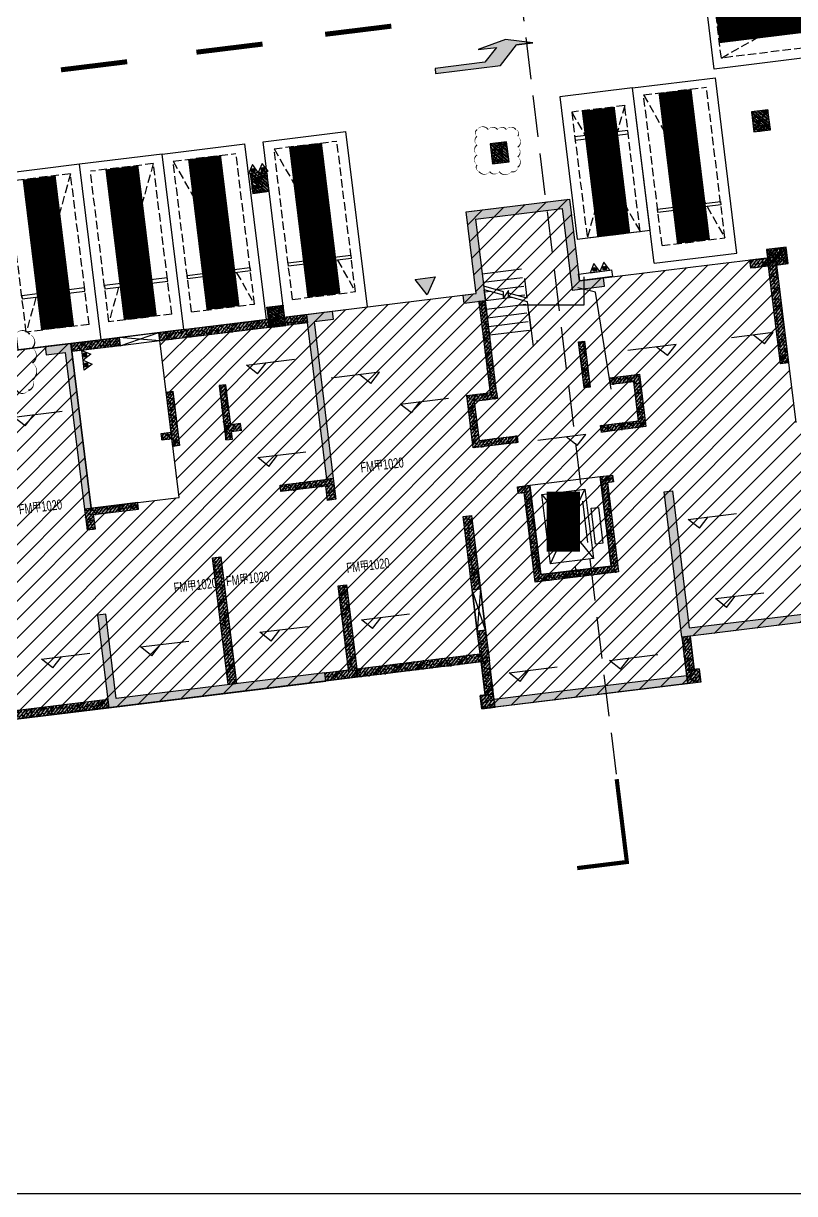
# Model space of a CAD drawing. Extents: x -1338203 to 1886333, y -783476 to 1038610.
# Drawn here: x 790824 to 813961, y -19335 to 15748 of the extents above; entities that cross this region are included whole.
import ezdxf
from ezdxf.enums import TextEntityAlignment as Align

# ---------------------------------------------------------------- set-up
doc = ezdxf.new("R2010")
doc.units = 0
doc.header["$LTSCALE"] = 1000
doc.header["$MEASUREMENT"] = 0
for name, pattern in [('$2$DASH', [0.35, 0.25, -0.1]), ('A-001-平面B2$0$__DASH', [0.35, 0.25, -0.1]), ('DASH', [0.35, 0.25, -0.1])]:
    doc.linetypes.add(name, pattern=pattern)
for name, color, linetype in [('$0$DIM_SYMB', 3, 'Continuous'), ('A-001-车位参照B1$0$A-001-车位参照B1$0$0A-P-PKNG-CAR(A)', 43, 'Continuous'), ('A-001-车位参照B1$0$A-001-车位参照B1$0$0A-P-PKNG-CAR(B)', 21, 'Continuous'), ('A-09-平面B1$0$0A-A-SYMB-DOOR', 135, 'Continuous'), ('A-09-平面B1$0$0A-A-SYMB-ELEV', 150, 'Continuous'), ('A-09-平面B1$0$0A-E-EVTR', 2, 'Continuous'), ('A-09-平面B1$0$0A-E-STRS', 2, 'Continuous'), ('A-09-平面B1$0$0A-O-HOLE', 52, 'Continuous'), ('A-09-平面B1$0$A01-125-交通核文字编号B2$0$0A-A-SYMB-ELEV', 150, 'Continuous'), ('p-a-core', 1, 'Continuous'), ('p-a-mini', 150, 'Continuous'), ('p-a-regular', 5, 'Continuous'), ('S-09-墙柱B1_1(QB)$0$0S-CC-LINE', 52, 'Continuous'), ('S-09-墙柱B1_1(QB)$0$0S-CW-HATCH', 251, 'Continuous'), ('S-09-墙柱B1_1(QB)$0$0S-CW-HATCH-UP', 251, 'Continuous'), ('S-09-墙柱B1_1(QB)$0$0S-CW-LINE', 72, 'Continuous'), ('S-09-墙柱B1_1(QB)$0$0S-S-HOLE', 55, 'Continuous'), ('S001南区墙柱$0$0S-CW-HATCH', 251, 'Continuous'), ('S001南区墙柱$0$0S-CW-HATCH-UP', 251, 'Continuous'), ('S001南区墙柱$0$S001-墙柱B1_1$0$0S-CC-LINE', 52, 'Continuous'), ('S001南区墙柱$0$S001-墙柱B1_1$0$0S-CW-HATCH-UP', 251, 'Continuous'), ('S001地下一墙柱$0$DIM', 3, 'Continuous'), ('中心线', 42, 'Continuous'), ('地面指向箭头', 7, 'Continuous'), ('负一层消火栓$0$负一层消火栓$0$0P-ACC-FH', 7, 'Continuous'), ('负一层消火栓$0$负一层消火栓$0$0P-DIM-FH', 3, 'Continuous'), ('负一层消火栓$0$负一层消火栓$0$0P-EQUIP-FH', 7, 'Continuous')]:
    doc.layers.add(name, color=color, linetype=linetype)
for name, color, linetype, plot in [('0A-X-AREA', 6, 'Continuous', False), ('A-001-主楼组合参照B1$0$0A-X-AREA', 6, 'Continuous', False), ('A-09-平面B1$0$A01-125-交通核文字编号B2$0$AAD-A-MARK', 6, 'Continuous', False), ('A-09-平面B1$0$AAD-A-MARK', 6, 'Continuous', False), ('AAD-A-PROOF', 30, 'Continuous', False), ('S-09-墙柱B1_1(QB)$0$AAD-A-MARK', 6, 'Continuous', False), ('S001南区墙柱$0$AAD-A-MODIFY_20230215', 201, 'Continuous', False), ('S001南区墙柱$0$AAD-A-MODIFY_20230220', 201, 'Continuous', False), ('S001南区墙柱$0$S001-墙柱B1_1$0$0S-A-TIPS', 10, 'Continuous', False)]:
    doc.layers.add(name, color=color, linetype=linetype, plot=plot)
doc.styles.add('A-09-平面B1$0$AAD-TXT', font='aad-txt.shx', dxfattribs={"width": 0.7, "bigfont": 'aad-hztxt.shx'})
doc.styles.add('S001南区墙柱$0$S001-墙柱B1_1$0$AAD-S', font='aad-s.shx', dxfattribs={"width": 0.7, "bigfont": 'aad-hztxt.shx'})
pattern_1 = [(45, (-944324.16, 391978.14), (-53.0330086, 53.0330086), []), (50, (-944324.16, 391978.14), (215.178055, -18.82564), [22.5, -247.5]), (355, (-944324.16, 391978.14), (-41.6254, 225.65764), [18, -198]), (100.4514, (-944306.23, 391976.57), (173.552815, 206.831863), [19.122057, -210.342634]), (46.1842, (-944324.16, 392038.14), (320.172315, -49.655704), [33.75, -371.25]), (96.6356, (-944297.48, 392034), (280.39881, 292.23536), [28.68309, -315.5139]), (351.1842, (-944324.16, 392038.14), (280.39858, 292.23558), [27, -297]), (21, (-944294.16, 392023.14), (179.072116, -120.785667), [22.5, -247.5]), (326, (-944294.16, 392023.14), (72.9946, 217.545014), [18, -198]), (71.4514, (-944279.24, 392013.08), (252.06679, 96.75915), [19.122057, -210.342634]), (37.5, (-944324.16, 391978.14), (3.6479566, 99.868156), [0, -195.6, 0, -201, 0, -198.75]), (7.5, (-944324.16, 391978.14), (78.920861, 118.323514), [0, -114.6, 0, -191.1, 0, -75.75]), (327.5, (-944391.06, 391978.14), (160.146731, -6.7664615), [0, -75, 0, -234, 0, -310.5]), (317.5, (-944421.06, 391978.14), (174.95585, 30.031495), [0, -97.5, 0, -155.4, 0, -220.5])]
pattern_2 = [(45, (-21700, 1e-11), (-53.03301, 53.03301), []), (50, (-21700, 1e-11), (215.17805, -18.82564), [22.5, -247.5]), (355, (-21700, 1e-11), (-41.6254, 225.6576), [18, -198]), (100.4514, (-21682.07, -1.57), (173.5528, 206.8319), [19.122, -210.3426]), (46.1842, (-21700, 60), (320.1723, -49.6557), [33.75, -371.25]), (96.6356, (-21673.32, 55.86), (280.3988, 292.2354), [28.683, -315.514]), (351.1842, (-21700, 60), (280.3986, 292.2356), [27, -297]), (21, (-21670, 45), (179.0721, -120.7857), [22.5, -247.5]), (326, (-21670, 45), (72.9946, 217.545), [18, -198]), (71.4514, (-21655.08, 34.93), (252.0668, 96.7591), [19.122, -210.3426]), (37.5, (-21700, 1e-11), (3.64796, 99.86816), [0, -195.6, 0, -201, 0, -198.75]), (7.5, (-21700, 1e-11), (78.92086, 118.3235), [0, -114.6, 0, -191.1, 0, -75.75]), (327.5, (-21766.9, 1e-11), (160.14673, -6.76646), [0, -75, 0, -234, 0, -310.5]), (317.5, (-21796.9, 1e-11), (174.95585, 30.0315), [0, -97.5, 0, -155.4, 0, -220.5])]

# ---------------------------------------------------------------- blocks, each defined once
blk = doc.blocks.new('S001南区墙柱$0$AAD_BLOCK_20230215093950878')
at = {"layer": 'S001南区墙柱$0$0S-CW-HATCH'}
h = blk.add_hatch(color=256, dxfattribs=at)
h.dxf.hatch_style = 1
h.paths.add_polyline_path([(-300, -250), (300, -250), (300, 250), (-300, 250)])
at = {"layer": 'S001南区墙柱$0$0S-CW-HATCH-UP'}
h = blk.add_hatch(dxfattribs=at)
h.set_pattern_fill('钢筋混凝土', color=256, scale=30, pattern_type=2)
h.set_pattern_definition([(45, (-42203.53, -84001.15), (-106.06602, 106.06602), []), (50, (-42203.53, -84001.15), (215.17805, -18.82564), [22.5, -247.5]), (355, (-42203.53, -84001.15), (-41.6254, 225.65764), [18, -198]), (100.4514, (-42185.6, -84002.72), (173.5528, 206.83186), [19.12206, -210.34263]), (46.1842, (-42203.53, -83941.15), (320.1723, -49.6557), [33.75, -371.25]), (96.6356, (-42176.85, -83945.3), (280.3988, 292.2354), [28.6831, -315.5139]), (351.1842, (-42203.53, -83941.15), (280.3986, 292.2356), [27, -297]), (21, (-42173.53, -83956.15), (179.0721, -120.78567), [22.5, -247.5]), (326, (-42173.53, -83956.15), (72.9946, 217.545), [18, -198]), (71.4514, (-42158.6, -83966.21), (252.0668, 96.75915), [19.12206, -210.34263]), (37.5, (-42203.53, -84001.15), (3.647957, 99.868156), [1.5, -195.6, 1.5, -201, 1.5, -198.75]), (7.5, (-42203.53, -84001.15), (78.92086, 118.32351), [1.5, -114.6, 1.5, -191.1, 1.5, -75.75]), (327.5, (-42270.43, -84001.15), (160.14673, -6.76646), [1.5, -75, 1.5, -234, 1.5, -310.5]), (317.5, (-42300.43, -84001.15), (174.95585, 30.0315), [1.5, -97.5, 1.5, -155.4, 1.5, -220.5])])
h.paths.add_polyline_path([(-300, -250), (300, -250), (300, 250), (-300, 250)])
at = {"layer": 'S001南区墙柱$0$S001-墙柱B1_1$0$0S-CW-HATCH-UP', "transparency": 33554661}
h = blk.add_hatch(dxfattribs=at)
h.set_pattern_fill('钢筋混凝土', color=0, scale=30)
h.set_pattern_definition([(45, (48108.52, -15514.205), (-53.03301, 53.03301), []), (50, (48108.52, -15514.2), (215.17805, -18.82564), [22.5, -247.5]), (355, (48108.52, -15514.2), (-41.6254, 225.6576), [18, -198]), (100.4514, (48126.45, -15515.77), (173.5528, 206.8319), [19.1221, -210.3426]), (46.1842, (48108.52, -15454.2), (320.1723, -49.6557), [33.75, -371.25]), (96.6356, (48135.2, -15458.34), (280.3988, 292.2354), [28.683, -315.514]), (351.1842, (48108.52, -15454.2), (280.3986, 292.2356), [27, -297]), (21, (48138.52, -15469.2), (179.0721, -120.78567), [22.5, -247.5]), (326, (48138.52, -15469.2), (72.9946, 217.545), [18, -198]), (71.4514, (48153.44, -15479.27), (252.0668, 96.75915), [19.1221, -210.3426]), (37.5, (48108.52, -15514.205), (3.64796, 99.86816), [0, -195.6, 0, -201, 0, -198.75]), (7.5, (48108.52, -15514.2), (78.92086, 118.32351), [0, -114.6, 0, -191.1, 0, -75.75]), (327.5, (48041.62, -15514.205), (160.14673, -6.76646), [0, -75, 0, -234, 0, -310.5]), (317.5, (48011.62, -15514.2), (174.95585, 30.0315), [0, -97.5, 0, -155.4, 0, -220.5])])
h.paths.add_polyline_path([(-300, -250), (300, -250), (300, 250), (-300, 250)])
at = {"layer": 'S001南区墙柱$0$S001-墙柱B1_1$0$0S-A-TIPS'}
for p, q in [((-300, 250), (300, -250)), ((300, 250), (-300, -250))]:
    blk.add_line(p, q, dxfattribs=at)
at = {"layer": 'S001南区墙柱$0$S001-墙柱B1_1$0$0S-CC-LINE'}
blk.add_lwpolyline([(-300, -250), (300, -250), (300, 250), (-300, 250)], close=True, dxfattribs=at)
at = {"layer": 'S001南区墙柱$0$S001-墙柱B1_1$0$0S-A-TIPS', "style": 'S001南区墙柱$0$S001-墙柱B1_1$0$AAD-S', "width": 0.7}
blk.add_text('500x600', height=75, dxfattribs=at).set_placement((-45, -187), align=Align.MIDDLE_CENTER)
blk = doc.blocks.new('S001南区墙柱')
at = {"layer": 'S001南区墙柱$0$AAD-A-MODIFY_20230215', "color": 230, "flags": 128}
blk.add_lwpolyline([(41181, 14775, 0, 36.6, -0.520567), (41518, 14775, 0, 36.6, -0.520567), (41794, 14775, 0, 36.6, -0.520567), (42060, 14775, 0, 36.6, -0.520567), (42346, 14775, 0, 36.6, -0.520567), (42399, 14575, 0, 36.6, -0.520567), (42399, 14247, 0, 36.6, -0.520567), (42399, 13959, 0, 36.6, -0.520567), (42399, 13646, 0, 36.6, -0.520567), (42207, 13517, 0, 36.6, -0.520567), (41846, 13517, 0, 36.6, -0.520567), (41559, 13517, 0, 36.6, -0.520567), (41243, 13517, 0, 36.6, -0.520567), (41181, 13721, 0, 36.6, -0.520567), (41181, 14019, 0, 36.6, -0.520567), (41181, 14315, 0, 36.6, -0.520567), (41181, 14572, 0, 36.6, -0.520567)], format="xyseb", close=True, dxfattribs=at)
at = {"layer": 'S001南区墙柱$0$AAD-A-MODIFY_20230220', "color": 230, "elevation": 3370, "flags": 128}
blk.add_lwpolyline([(26120, 8639, 0, 50.5, -0.520567), (26494, 8639, 0, 50.5, -0.520567), (26971, 8639, 0, 50.5, -0.520567), (27328, 8639, 0, 50.5, -0.520567), (27760, 8639, 0, 50.5, -0.520567), (27841, 8232, 0, 50.5, -0.520567), (27841, 7779, 0, 50.5, -0.520567), (27841, 7279, 0, 50.5, -0.520567), (27718, 6956, 0, 50.5, -0.520567), (27368, 6956, 0, 50.5, -0.520567), (26903, 6956, 0, 50.5, -0.520567), (26523, 6956, 0, 50.5, -0.520567), (26137, 6956, 0, 50.5, -0.520567), (26120, 7365, 0, 50.5, -0.520567), (26120, 7791, 0, 50.5, -0.520567), (26120, 8233, 0, 50.5, -0.520567)], format="xyseb", close=True, dxfattribs=at)
for p, rotation in [((49698, 15040, 3370), 97.16641727359904), ((41856, 14080, 3370), 97.16641727359904), ((34661, 13193, 3370), 97.16641727359904), ((50190, 10970, 86420), 7.166417273599052), ((35155, 9173, 3370), 97.16641727359904)]:
    blk.add_blockref('S001南区墙柱$0$AAD_BLOCK_20230215093950878', p, dxfattribs=dict(rotation=rotation))
blk = doc.blocks.new('S-09-墙柱B1_1(QB)')
at = {"layer": 'S-09-墙柱B1_1(QB)$0$0S-CW-HATCH'}
h = blk.add_hatch(color=256, dxfattribs=at)
h.dxf.hatch_style = 1
h.paths.add_polyline_path([(19590, 10910), (19590, 8440), (18950, 8440), (18950, 8690), (19340, 8690), (19340, 11160), (19590, 11160), (22210, 11160), (22460, 11160), (22460, 8690), (23190, 8690), (23190, 8440), (22210, 8440), (22210, 10910)])
h = blk.add_hatch(color=256, dxfattribs=at)
h.dxf.hatch_style = 1
h.paths.add_polyline_path([(6310, 8440), (6890, 8440), (6890, 3710), (7090, 3710), (7090, 8690), (6310, 8690)])
h = blk.add_hatch(color=256, dxfattribs=at)
h.dxf.hatch_style = 1
h.paths.add_polyline_path([(7090, 8690), (7090, 8440), (8550, 8440), (8550, 8690)])
h = blk.add_hatch(color=256, dxfattribs=at)
h.dxf.hatch_style = 1
h.paths.add_polyline_path([(9750, 8690), (9750, 8440), (14210, 8440), (14210, 8690)])
h = blk.add_hatch(color=256, dxfattribs=at)
h.dxf.hatch_style = 1
h.paths.add_polyline_path([(14990, 8440), (14410, 8440), (14410, 3710), (14210, 3710), (14210, 8690), (14990, 8690)])
h = blk.add_hatch(color=256, dxfattribs=at)
h.dxf.hatch_style = 1
h.paths.add_polyline_path([(19590, 8440), (19390, 8440), (19390, 5690), (19590, 5690)])
h = blk.add_hatch(color=256, dxfattribs=at)
h.dxf.hatch_style = 1
h.paths.add_polyline_path([(27610, 8690), (27610, 8440), (28140, 8440), (28140, 5490), (28390, 5490), (28390, 8690)])
h = blk.add_hatch(color=256, dxfattribs=at)
h.dxf.hatch_style = 1
h.paths.add_polyline_path([(9750, 5680), (9750, 6890), (9950, 6890), (9950, 5250), (9750, 5250), (9750, 5480), (9450, 5480), (9450, 5680)])
h = blk.add_hatch(color=256, dxfattribs=at)
h.dxf.hatch_style = 1
h.paths.add_polyline_path([(11550, 5680), (11550, 6890), (11350, 6890), (11350, 5250), (11550, 5250), (11550, 5480), (11850, 5480), (11850, 5680)])
h = blk.add_hatch(color=256, dxfattribs=at)
h.dxf.hatch_style = 1
h.paths.add_polyline_path([(22210, 6880), (22390, 6880), (22390, 5490), (22210, 5490)])
h = blk.add_hatch(color=256, dxfattribs=at)
h.dxf.hatch_style = 1
h.paths.add_polyline_path([(18890, 4310), (20040, 4310), (20040, 4110), (19860, 4110), (18690, 4110), (18690, 5690), (19590, 5690), (19590, 5490), (18890, 5490)])
h = blk.add_hatch(color=256, dxfattribs=at)
h.dxf.hatch_style = 1
h.paths.add_polyline_path([(23910, 5690), (23910, 4110), (22740, 4110), (22560, 4110), (22560, 4310), (23710, 4310), (23710, 5490), (23010, 5490), (23010, 5690)])
h = blk.add_hatch(color=256, dxfattribs=at)
h.dxf.hatch_style = 1
h.paths.add_polyline_path([(6890, 3080), (7140, 3080), (7140, 3510), (8500, 3510), (8500, 3690), (8500, 3710), (6890, 3710)])
h = blk.add_hatch(color=256, dxfattribs=at)
h.dxf.hatch_style = 1
h.paths.add_polyline_path([(14410, 3080), (14160, 3080), (14160, 3510), (12800, 3510), (12800, 3690), (12800, 3710), (14410, 3710)])
h = blk.add_hatch(color=256, dxfattribs=at)
h.dxf.hatch_style = 1
h.paths.add_polyline_path([(22360, 2790), (22740, 2790), (22740, 2590), (22560, 2590), (22560, -110), (20040, -110), (20040, 2590), (19860, 2590), (19860, 2790), (20240, 2790), (20240, 90), (22360, 90)])
h = blk.add_hatch(color=256, dxfattribs=at)
h.dxf.hatch_style = 1
h.paths.add_polyline_path([(10525, 1790), (10775, 1790), (10775, -2040), (10525, -2040)])
h = blk.add_hatch(color=256, dxfattribs=at)
h.dxf.hatch_style = 1
h.paths.add_polyline_path([(18140, 2100), (18390, 2100), (18390, -110), (18140, -110)])
h = blk.add_hatch(color=256, dxfattribs=at)
h.dxf.hatch_style = 1
h.paths.add_polyline_path([(24460, -2040), (28140, -2040), (28140, -2290), (24210, -2290), (24210, 2100), (24460, 2100)])
h = blk.add_hatch(color=256, dxfattribs=at)
h.dxf.hatch_style = 1
h.paths.add_polyline_path([(6890, -2290), (13450, -2290), (13450, -2040), (7140, -2040), (7140, 500), (6890, 500)])
h = blk.add_hatch(color=256, dxfattribs=at)
h.dxf.hatch_style = 1
h.paths.add_polyline_path([(14410, -2290), (13450, -2290), (13450, -2040), (14160, -2040), (14160, 500), (14410, 500)])
h = blk.add_hatch(color=256, dxfattribs=at)
h.dxf.hatch_style = 1
h.paths.add_polyline_path([(2910, -2290), (6890, -2290), (6890, -2040), (3160, -2040), (3160, -1360), (2910, -1360)])
h = blk.add_hatch(color=256, dxfattribs=at)
h.dxf.hatch_style = 1
h.paths.add_polyline_path([(18390, -2290), (14410, -2290), (14410, -2040), (18140, -2040), (18140, -1360), (18390, -1360)])
h = blk.add_hatch(color=256, dxfattribs=at)
h.dxf.hatch_style = 1
h.paths.add_polyline_path([(18390, -2290), (18140, -2290), (18140, -3290), (18390, -3290)])
h = blk.add_hatch(color=256, dxfattribs=at)
h.dxf.hatch_style = 1
h.paths.add_polyline_path([(24210, -3290), (24460, -3290), (24460, -2290), (24210, -2290)])
h = blk.add_hatch(color=256, dxfattribs=at)
h.dxf.hatch_style = 1
h.paths.add_polyline_path([(18390, -3290), (17990, -3290), (17990, -3690), (18390, -3690)])
h = blk.add_hatch(color=256, dxfattribs=at)
h.dxf.hatch_style = 1
h.paths.add_polyline_path([(18390, -3440), (24210, -3440), (24210, -3690), (18390, -3690)])
h = blk.add_hatch(color=256, dxfattribs=at)
h.dxf.hatch_style = 1
h.paths.add_polyline_path([(24610, -3290), (24210, -3290), (24210, -3690), (24610, -3690)])
at = {"layer": 'S-09-墙柱B1_1(QB)$0$0S-CW-HATCH-UP'}
h = blk.add_hatch(dxfattribs=at)
h.set_pattern_fill('钢筋混凝土', color=256, scale=30)
h.set_pattern_definition(pattern_1)
h.paths.add_polyline_path([(19590, 10910), (19590, 8440), (18950, 8440), (18950, 8690), (19340, 8690), (19340, 11160), (19590, 11160), (22210, 11160), (22460, 11160), (22460, 8690), (23190, 8690), (23190, 8440), (22210, 8440), (22210, 10910)])
h = blk.add_hatch(dxfattribs=at)
h.set_pattern_fill('钢筋混凝土', color=256, scale=30)
h.set_pattern_definition(pattern_1)
h.paths.add_polyline_path([(6310, 8440), (6890, 8440), (6890, 3710), (7090, 3710), (7090, 8690), (6310, 8690)])
h = blk.add_hatch(dxfattribs=at)
h.set_pattern_fill('钢筋混凝土', color=256, scale=30)
h.set_pattern_definition([(45, (-5660, 51194.454), (-53.03301, 53.03301), []), (50, (-5660, 51194.45), (215.17805, -18.82564), [22.5, -247.5]), (355, (-5660, 51194.45), (-41.6254, 225.6576), [18, -198]), (100.4514, (-5642.07, 51192.89), (173.5528, 206.8319), [19.1221, -210.3426]), (46.1842, (-5660, 51254.45), (320.1723, -49.6557), [33.75, -371.25]), (96.6356, (-5633.32, 51250.32), (280.3988, 292.2354), [28.683, -315.514]), (351.1842, (-5660, 51254.45), (280.3986, 292.2356), [27, -297]), (21, (-5630, 51239.45), (179.0721, -120.7857), [22.5, -247.5]), (326, (-5630, 51239.45), (72.9946, 217.545), [18, -198]), (71.4514, (-5615.08, 51229.39), (252.0668, 96.75915), [19.1221, -210.3426]), (37.5, (-5660, 51194.454), (3.64796, 99.86816), [0, -195.6, 0, -201, 0, -198.75]), (7.5, (-5660, 51194.45), (78.92086, 118.32351), [0, -114.6, 0, -191.1, 0, -75.75]), (327.5, (-5726.9, 51194.454), (160.14673, -6.76646), [0, -75, 0, -234, 0, -310.5]), (317.5, (-5756.9, 51194.45), (174.95585, 30.0315), [0, -97.5, 0, -155.4, 0, -220.5])])
h.paths.add_polyline_path([(7090, 8690), (7090, 8440), (8550, 8440), (8550, 8690)])
h = blk.add_hatch(dxfattribs=at)
h.set_pattern_fill('钢筋混凝土', color=256, scale=30)
h.set_pattern_definition([(45, (0, 51194.454), (-53.03301, 53.03301), []), (50, (0, 51194.45), (215.17805, -18.82564), [22.5, -247.5]), (355, (0, 51194.45), (-41.6254, 225.6576), [18, -198]), (100.4514, (17.93, 51192.89), (173.5528, 206.8319), [19.1221, -210.3426]), (46.1842, (0, 51254.45), (320.1723, -49.6557), [33.75, -371.25]), (96.6356, (26.68, 51250.32), (280.3988, 292.2354), [28.683, -315.514]), (351.1842, (0, 51254.45), (280.3986, 292.2356), [27, -297]), (21, (30, 51239.45), (179.0721, -120.7857), [22.5, -247.5]), (326, (30, 51239.45), (72.9946, 217.545), [18, -198]), (71.4514, (44.92, 51229.39), (252.0668, 96.75915), [19.1221, -210.3426]), (37.5, (0, 51194.454), (3.64796, 99.86816), [0, -195.6, 0, -201, 0, -198.75]), (7.5, (0, 51194.45), (78.92086, 118.32351), [0, -114.6, 0, -191.1, 0, -75.75]), (327.5, (-66.9, 51194.454), (160.14673, -6.76646), [0, -75, 0, -234, 0, -310.5]), (317.5, (-96.9, 51194.45), (174.95585, 30.0315), [0, -97.5, 0, -155.4, 0, -220.5])])
h.paths.add_polyline_path([(9750, 8690), (9750, 8440), (14210, 8440), (14210, 8690)])
h = blk.add_hatch(dxfattribs=at)
h.set_pattern_fill('钢筋混凝土', color=256, scale=30)
h.set_pattern_definition(pattern_1)
h.paths.add_polyline_path([(14990, 8440), (14410, 8440), (14410, 3710), (14210, 3710), (14210, 8690), (14990, 8690)])
h = blk.add_hatch(dxfattribs=at)
h.set_pattern_fill('钢筋混凝土', color=256, scale=30)
h.set_pattern_definition(pattern_1)
h.paths.add_polyline_path([(19590, 8440), (19390, 8440), (19390, 5690), (19590, 5690)])
h = blk.add_hatch(dxfattribs=at)
h.set_pattern_fill('钢筋混凝土', color=256, scale=30)
h.set_pattern_definition(pattern_1)
h.paths.add_polyline_path([(27610, 8690), (27610, 8440), (28140, 8440), (28140, 5490), (28390, 5490), (28390, 8690)])
h = blk.add_hatch(dxfattribs=at)
h.set_pattern_fill('钢筋混凝土', color=256, scale=30)
h.set_pattern_definition(pattern_1)
h.paths.add_polyline_path([(9750, 5680), (9750, 6890), (9950, 6890), (9950, 5250), (9750, 5250), (9750, 5480), (9450, 5480), (9450, 5680)])
h = blk.add_hatch(dxfattribs=at)
h.set_pattern_fill('钢筋混凝土', color=256, scale=30)
h.set_pattern_definition(pattern_1)
h.paths.add_polyline_path([(11550, 5680), (11550, 6890), (11350, 6890), (11350, 5250), (11550, 5250), (11550, 5480), (11850, 5480), (11850, 5680)])
h = blk.add_hatch(dxfattribs=at)
h.set_pattern_fill('钢筋混凝土', color=256, scale=30)
h.set_pattern_definition([(45, (-21700, 0), (-53.03301, 53.03301), []), (50, (-21700, 0), (215.17805, -18.82564), [22.5, -247.5]), (355, (-21700, 0), (-41.6254, 225.6576), [18, -198]), (100.4514, (-21682.07, -1.57), (173.5528, 206.8319), [19.1221, -210.3426]), (46.1842, (-21700, 60), (320.1723, -49.6557), [33.75, -371.25]), (96.6356, (-21673.32, 55.86), (280.3988, 292.2354), [28.683, -315.514]), (351.1842, (-21700, 60), (280.3986, 292.2356), [27, -297]), (21, (-21670, 45), (179.0721, -120.7857), [22.5, -247.5]), (326, (-21670, 45), (72.9946, 217.545), [18, -198]), (71.4514, (-21655.08, 34.93), (252.0668, 96.75915), [19.1221, -210.3426]), (37.5, (-21700, 0), (3.64796, 99.86816), [0, -195.6, 0, -201, 0, -198.75]), (7.5, (-21700, 0), (78.92086, 118.32351), [0, -114.6, 0, -191.1, 0, -75.75]), (327.5, (-21766.9, 0), (160.14673, -6.76646), [0, -75, 0, -234, 0, -310.5]), (317.5, (-21796.9, 0), (174.95585, 30.0315), [0, -97.5, 0, -155.4, 0, -220.5])])
h.paths.add_polyline_path([(22210, 6880), (22390, 6880), (22390, 5490), (22210, 5490)])
h = blk.add_hatch(dxfattribs=at)
h.set_pattern_fill('钢筋混凝土', color=256, scale=30)
h.set_pattern_definition(pattern_1)
h.paths.add_polyline_path([(18890, 4310), (20040, 4310), (20040, 4110), (19860, 4110), (18690, 4110), (18690, 5690), (19590, 5690), (19590, 5490), (18890, 5490)])
h = blk.add_hatch(dxfattribs=at)
h.set_pattern_fill('钢筋混凝土', color=256, scale=30)
h.set_pattern_definition(pattern_1)
h.paths.add_polyline_path([(23910, 5690), (23910, 4110), (22740, 4110), (22560, 4110), (22560, 4310), (23710, 4310), (23710, 5490), (23010, 5490), (23010, 5690)])
h = blk.add_hatch(dxfattribs=at)
h.set_pattern_fill('钢筋混凝土', color=256, scale=30)
h.set_pattern_definition(pattern_1)
h.paths.add_polyline_path([(6890, 3080), (7140, 3080), (7140, 3510), (8500, 3510), (8500, 3690), (8500, 3710), (6890, 3710)])
h = blk.add_hatch(dxfattribs=at)
h.set_pattern_fill('钢筋混凝土', color=256, scale=30)
h.set_pattern_definition(pattern_1)
h.paths.add_polyline_path([(14410, 3080), (14160, 3080), (14160, 3510), (12800, 3510), (12800, 3690), (12800, 3710), (14410, 3710)])
h = blk.add_hatch(dxfattribs=at)
h.set_pattern_fill('钢筋混凝土', color=256, scale=30)
h.set_pattern_definition(pattern_1)
h.paths.add_polyline_path([(22360, 2790), (22740, 2790), (22740, 2590), (22560, 2590), (22560, -110), (20040, -110), (20040, 2590), (19860, 2590), (19860, 2790), (20240, 2790), (20240, 90), (22360, 90)])
h = blk.add_hatch(dxfattribs=at)
h.set_pattern_fill('钢筋混凝土', color=256, scale=30)
h.set_pattern_definition(pattern_1)
h.paths.add_polyline_path([(10525, 1790), (10775, 1790), (10775, -2040), (10525, -2040)])
h = blk.add_hatch(dxfattribs=at)
h.set_pattern_fill('钢筋混凝土', color=256, scale=30)
h.set_pattern_definition([(45, (-6470, -6e-11), (-53.033, 53.033), []), (50, (-6470, -6e-11), (215.178, -18.8256), [22.5, -247.5]), (355, (-6470, -6e-11), (-41.6254, 225.6576), [18, -198]), (100.4514, (-6452.07, -1.57), (173.5528, 206.8319), [19.122, -210.3426]), (46.1842, (-6470, 60), (320.1723, -49.6557), [33.75, -371.25]), (96.6356, (-6443.32, 55.86), (280.399, 292.2354), [28.683, -315.514]), (351.1842, (-6470, 60), (280.3986, 292.2356), [27, -297]), (21, (-6440, 45), (179.0721, -120.7857), [22.5, -247.5]), (326, (-6440, 45), (72.9946, 217.545), [18, -198]), (71.4514, (-6425.08, 34.93), (252.0668, 96.7591), [19.122, -210.3426]), (37.5, (-6470, -6e-11), (3.64796, 99.86816), [0, -195.6, 0, -201, 0, -198.75]), (7.5, (-6470, -6e-11), (78.92086, 118.3235), [0, -114.6, 0, -191.1, 0, -75.75]), (327.5, (-6536.9, -6e-11), (160.14673, -6.76646), [0, -75, 0, -234, 0, -310.5]), (317.5, (-6566.9, -6e-11), (174.95585, 30.0315), [0, -97.5, 0, -155.4, 0, -220.5])])
h.paths.add_polyline_path([(18140, 2100), (18390, 2100), (18390, -110), (18140, -110)])
h = blk.add_hatch(dxfattribs=at)
h.set_pattern_fill('钢筋混凝土', color=256, scale=30)
h.set_pattern_definition(pattern_1)
h.paths.add_polyline_path([(24460, -2040), (28140, -2040), (28140, -2290), (24210, -2290), (24210, 2100), (24460, 2100)])
h = blk.add_hatch(dxfattribs=at)
h.set_pattern_fill('钢筋混凝土', color=256, scale=30)
h.set_pattern_definition(pattern_1)
h.paths.add_polyline_path([(6890, -2290), (13450, -2290), (13450, -2040), (7140, -2040), (7140, 500), (6890, 500)])
h = blk.add_hatch(dxfattribs=at)
h.set_pattern_fill('钢筋混凝土', color=256, scale=30)
h.set_pattern_definition(pattern_1)
h.paths.add_polyline_path([(14410, -2290), (13450, -2290), (13450, -2040), (14160, -2040), (14160, 500), (14410, 500)])
h = blk.add_hatch(dxfattribs=at)
h.set_pattern_fill('钢筋混凝土', color=256, scale=30)
h.set_pattern_definition(pattern_2)
h.paths.add_polyline_path([(2910, -2290), (6890, -2290), (6890, -2040), (3160, -2040), (3160, -1360), (2910, -1360)])
h = blk.add_hatch(dxfattribs=at)
h.set_pattern_fill('钢筋混凝土', color=256, scale=30)
h.set_pattern_definition(pattern_2)
h.paths.add_polyline_path([(18390, -2290), (14410, -2290), (14410, -2040), (18140, -2040), (18140, -1360), (18390, -1360)])
h = blk.add_hatch(dxfattribs=at)
h.set_pattern_fill('钢筋混凝土', color=256, scale=30)
h.set_pattern_definition(pattern_1)
h.paths.add_polyline_path([(18390, -2290), (18140, -2290), (18140, -3290), (18390, -3290)])
h = blk.add_hatch(dxfattribs=at)
h.set_pattern_fill('钢筋混凝土', color=256, scale=30)
h.set_pattern_definition(pattern_1)
h.paths.add_polyline_path([(24210, -3290), (24460, -3290), (24460, -2290), (24210, -2290)])
h = blk.add_hatch(dxfattribs=at)
h.set_pattern_fill('钢筋混凝土', color=256, scale=30)
h.set_pattern_definition(pattern_1)
h.paths.add_polyline_path([(18390, -3290), (17990, -3290), (17990, -3690), (18390, -3690)])
h = blk.add_hatch(dxfattribs=at)
h.set_pattern_fill('钢筋混凝土', color=256, scale=30)
h.set_pattern_definition(pattern_1)
h.paths.add_polyline_path([(18390, -3440), (24210, -3440), (24210, -3690), (18390, -3690)])
h = blk.add_hatch(dxfattribs=at)
h.set_pattern_fill('钢筋混凝土', color=256, scale=30)
h.set_pattern_definition(pattern_1)
h.paths.add_polyline_path([(24610, -3290), (24210, -3290), (24210, -3690), (24610, -3690)])
at = {"layer": 'S-09-墙柱B1_1(QB)$0$0S-CC-LINE'}
for points in [[(18390, -3290), (17990, -3290), (17990, -3690), (18390, -3690)], [(24610, -3290), (24210, -3290), (24210, -3690), (24610, -3690)]]:
    blk.add_lwpolyline(points, close=True, dxfattribs=at)
at = {"layer": 'S-09-墙柱B1_1(QB)$0$0S-CW-LINE'}
for points in [[(19590, 10910), (19590, 8440), (18950, 8440), (18950, 8690), (19340, 8690), (19340, 11160), (19590, 11160), (22210, 11160), (22460, 11160), (22460, 8690), (23190, 8690)], [(19590, 10910), (22210, 10910), (22210, 8440), (23190, 8440), (23190, 8690)]]:
    blk.add_lwpolyline(points, dxfattribs=at)
for points in [[(6310, 8440), (6890, 8440), (6890, 3710), (7090, 3710), (7090, 8690), (6310, 8690)], [(7090, 8690), (8550, 8690), (8550, 8440), (7090, 8440)], [(9750, 8690), (14210, 8690), (14210, 8440), (9750, 8440)], [(14990, 8440), (14410, 8440), (14410, 3710), (14210, 3710), (14210, 8690), (14990, 8690)], [(19590, 8440), (19390, 8440), (19390, 5690), (19590, 5690)], [(27610, 8690), (28390, 8690), (28390, 5490), (28140, 5490), (28140, 8440), (27610, 8440)], [(9750, 5680), (9750, 6890), (9950, 6890), (9950, 5250), (9750, 5250), (9750, 5480), (9450, 5480), (9450, 5680)], [(11550, 5680), (11550, 6890), (11350, 6890), (11350, 5250), (11550, 5250), (11550, 5480), (11850, 5480), (11850, 5680)], [(22210, 6880), (22390, 6880), (22390, 5490), (22210, 5490)], [(18890, 4310), (20040, 4310), (20040, 4110), (19860, 4110), (19860, 4110), (18690, 4110), (18690, 5690), (19590, 5690), (19590, 5490), (18890, 5490)], [(23910, 5690), (23910, 4110), (22740, 4110), (22740, 4110), (22560, 4110), (22560, 4310), (23710, 4310), (23710, 5490), (23010, 5490), (23010, 5690)], [(6890, 3080), (7140, 3080), (7140, 3510), (8500, 3510), (8500, 3690), (8500, 3690), (8500, 3710), (6890, 3710)], [(14410, 3080), (14160, 3080), (14160, 3510), (12800, 3510), (12800, 3690), (12800, 3690), (12800, 3710), (14410, 3710)], [(22360, 2790), (22740, 2790), (22740, 2590), (22560, 2590), (22560, -110), (20040, -110), (20040, 2590), (19860, 2590), (19860, 2790), (20240, 2790), (20240, 90), (22360, 90)], [(10525, 1790), (10775, 1790), (10775, -2040), (10525, -2040)], [(18140, 2100), (18390, 2100), (18390, -110), (18140, -110)], [(24460, -2040), (28140, -2040), (28140, -2290), (24210, -2290), (24210, 2100), (24460, 2100)], [(6890, -2290), (13450, -2290), (13450, -2040), (7140, -2040), (7140, 500), (6890, 500)], [(14410, -2290), (13450, -2290), (13450, -2040), (14160, -2040), (14160, 500), (14410, 500)], [(2910, -2290), (6890, -2290), (6890, -2040), (3160, -2040), (3160, -1360), (2910, -1360)], [(18390, -2290), (14410, -2290), (14410, -2040), (18140, -2040), (18140, -1360), (18390, -1360)], [(18390, -2290), (18140, -2290), (18140, -3290), (18390, -3290)], [(24210, -3290), (24460, -3290), (24460, -2290), (24210, -2290)], [(18390, -3440), (24210, -3440), (24210, -3690), (18390, -3690)]]:
    blk.add_lwpolyline(points, close=True, dxfattribs=at)
at = {"layer": 'S-09-墙柱B1_1(QB)$0$0S-S-HOLE'}
for points in [[(9750, 8690), (9750, 8440), (8550, 8440), (8550, 8690)], [(18140, -110), (18390, -110), (18390, -1360), (18140, -1360)]]:
    blk.add_lwpolyline(points, close=True, dxfattribs=at)
for points in [[(9750, 8440), (8550, 8690)], [(8550, 8440), (9750, 8690)], [(18390, -110), (18140, -1360)], [(18390, -1360), (18140, -110)]]:
    blk.add_lwpolyline(points, dxfattribs=at)
at = {"layer": 'S-09-墙柱B1_1(QB)$0$AAD-A-MARK'}
for q in [(21100, 0), (21100, 0), (21100, 0), (21300, 200), (21300, 200), (21300, 200)]:
    blk.add_line((21300, 0), q, dxfattribs=at)
blk.add_circle((21300, 0), 100, dxfattribs=at)
blk.add_circle((21300, 0), 100, dxfattribs=at)
blk.add_circle((21300, 0), 100, dxfattribs=at)
blk = doc.blocks.new('S001地下一墙柱')
at = {"layer": 'S001地下一墙柱$0$DIM', "color": 1, "elevation": 0, "flags": 128}
blk.add_lwpolyline([(39655, -304987), (41759, -304729), (42088, -307409), (39984, -307667)], close=True, dxfattribs=at)
blk.add_blockref('S001南区墙柱', (-3112, -309101, -3370))
at = {"rotation": 7.000495889377985}
blk.add_blockref('S-09-墙柱B1_1(QB)', (19906, -310223), dxfattribs=at)
blk = doc.blocks.new('负一层消火栓$0$负一层消火栓$0$$TwtSys$00000546')
h = blk.add_hatch()
h.set_pattern_fill('ANSI31', color=256, scale=200, style=0)
h.set_pattern_definition([(45, (-38543.802, -6670.83), (-17.67767, 17.67767), [])])
h.paths.add_polyline_path([(-65, 174), (65, 174), (65, 44), (-65, 44)])
for points in [[(0, 344), (-198, 0), (198, 0)], [(-65, 174), (65, 174), (65, 44), (-65, 44)]]:
    blk.add_lwpolyline(points, close=True)
blk = doc.blocks.new('负一层消火栓')
at = {"layer": '负一层消火栓$0$负一层消火栓$0$0P-ACC-FH', "elevation": 83850}
blk.add_lwpolyline([(42104, -298532), (42130, -298730), (41139, -298861), (41115, -298663)], close=True, dxfattribs=at)
at = {"layer": '负一层消火栓$0$负一层消火栓$0$0P-DIM-FH'}
for p, q in [((41274, -298743, 1600), (41274, -299592, 1600)), ((41274, -299592, 1600), (39313, -299592, 1600))]:
    blk.add_line(p, q, dxfattribs=at)
at = {"layer": '负一层消火栓$0$负一层消火栓$0$0P-EQUIP-FH'}
for p, xscale, yscale, zscale, rotation in [((31359, -295629, 800), 0.7499999999999999, 0.7499999999999999, 0.7499999999999999, 7.001406278654975), ((31654, -295593, 800), 0.7499999999999999, 0.7499999999999999, 0.7499999999999999, 7.001406278654975), ((41609, -298597, 84650), 0.7500000000000001, 0.7500000000000001, 0.7500000000000001, 7.554729916488713), ((41904, -298558, 84650), 0.7500000000000001, 0.7500000000000001, 0.7500000000000001, 7.554729916488713), ((26230, -301093), -0.7500000000000001, 0.7500000000000001, 0.7500000000000001, 277.001406267195), ((26266, -301389), -0.7500000000000001, 0.7500000000000001, 0.7500000000000001, 277.001406267195)]:
    blk.add_blockref('负一层消火栓$0$负一层消火栓$0$$TwtSys$00000546', p, dxfattribs=dict(at, xscale=xscale, yscale=yscale, zscale=zscale, rotation=rotation))
blk = doc.blocks.new('剖面位置')
at = {"layer": '$0$DIM_SYMB', "linetype": '$2$DASH', "ltscale": 5}
blk.add_lwpolyline([(29891, -167801), (29891, -222090), (30997, -222090), (42410, -315041)], dxfattribs=at)
blk.add_lwpolyline([(29891, -167801), (29891, -222090), (30997, -222090), (42410, -315041)], dxfattribs=at)
at = {"layer": '$0$DIM_SYMB', "const_width": 125}
blk.add_lwpolyline([(42258, -313799), (42563, -316283), (41072, -316466)], dxfattribs=at)
blk.add_lwpolyline([(42258, -313799), (42563, -316283), (41072, -316466)], dxfattribs=at)
blk = doc.blocks.new('左转或右转')
at = {"layer": '地面指向箭头'}
blk.add_hatch(color=251, dxfattribs=at).paths.add_polyline_path([(3221046, 2451667), (3221247, 2450864), (3221247, 2451366), (3221799, 2451918), (3221799, 2453874), (3221648, 2453874), (3221648, 2452369), (3221247, 2451968), (3221247, 2452519)])
at = {"layer": '地面指向箭头', "color": 251}
blk.add_lwpolyline([(3221247, 2450864), (3221046, 2451667), (3221247, 2452519), (3221247, 2451968), (3221648, 2452369), (3221648, 2453874), (3221799, 2453874), (3221799, 2451918), (3221247, 2451366), (3221247, 2450864), (3221247, 2451366)], dxfattribs=at)
blk = doc.blocks.new('A$C9cb663f1')
at = {"layer": '中心线', "color": 251, "const_width": 150}
for points in [[(387231, -346340), (389216, -346096)], [(383368, -346877), (385353, -346633)], [(379306, -347406), (381291, -347162)]]:
    blk.add_lwpolyline(points, dxfattribs=at)
at = {"layer": '地面指向箭头', "color": 251, "linetype": 'Continuous', "xscale": -0.9999999999999999, "rotation": 97.00122689861281}
blk.add_blockref('左转或右转', (2433415, 3149369), dxfattribs=at)
blk = doc.blocks.new('A$C488321c4')
at = {"layer": '地面指向箭头'}
h = blk.add_hatch(color=251, dxfattribs=at)
h.dxf.hatch_style = 1
h.paths.add_polyline_path([(390530, -353616), (390293, -354149), (389935, -353689)])
at = {"layer": '地面指向箭头', "color": 251, "flags": 128}
blk.add_lwpolyline([(390530, -353616), (390293, -354149), (389935, -353689), (390530, -353616)], dxfattribs=at)
blk = doc.blocks.new('A$Cd3af7b6b')
at = {"layer": '地面指向箭头'}
h = blk.add_hatch(color=251, dxfattribs=at)
h.dxf.hatch_style = 1
h.paths.add_polyline_path([(390530, 66884), (390293, 66351), (389935, 66811)])
at = {"layer": '地面指向箭头', "color": 251, "flags": 128}
blk.add_lwpolyline([(390530, 66884), (390293, 66351), (389935, 66811), (390530, 66884)], dxfattribs=at)
blk = doc.blocks.new('A-001-车位参照B1$0$A-001-车位参照B1$0$A-001-车位参照B1$0$ddd')
for p, q in [((0, 2500), (5300, 2500)), ((0, 2500), (0, 0)), ((5300, 2500), (5300, 0)), ((0, 0), (5300, 0))]:
    blk.add_line(p, q)
at = {"linetype": 'A-001-平面B2$0$__DASH'}
for p, q in [((500, 2200), (500, 300)), ((500, 2200), (5050, 2200)), ((5050, 2200), (5050, 300)), ((500, 300), (5050, 300))]:
    blk.add_line(p, q, dxfattribs=at)
blk.add_lwpolyline([(5050, 2200), (500, 300)], dxfattribs=at)
blk.add_lwpolyline([(1500, 300), (1500, 2200), (1600, 2200), (1600, 300)], close=True)
at = {"layer": 'p-a-regular', "ltscale": 0.002, "const_width": 1000}
blk.add_lwpolyline([(500, 1250), (5050, 1250)], dxfattribs=at)
blk = doc.blocks.new('A-001-车位参照B1$0$A-001-车位参照B1$0$A-001-车位参照B1$0$A$C43AE5A3B')
at = {"color": 241}
blk.add_lwpolyline([(2500, 0), (2500, 4300), (300, 4300), (300, 0)], close=True, dxfattribs=at)
at = {"color": 241, "linetype": 'DASH'}
for points in [[(2200, 0), (2200, 3800), (600, 3800), (600, 0), (2200, 0)], [(600, 3800), (2200, 0)], [(2200, 3800), (600, 0)]]:
    blk.add_lwpolyline(points, dxfattribs=at)
at = {"color": 241}
blk.add_lwpolyline([(2200, 3050), (600, 3050), (600, 2950), (2200, 2950), (2200, 3050)], dxfattribs=at)
at = {"layer": 'p-a-mini', "ltscale": 0.002, "const_width": 1000}
blk.add_lwpolyline([(1400, 0), (1400, 3800)], dxfattribs=at)
blk = doc.blocks.new('A-09-平面B1$0$zsdg')
at = {"layer": 'A-09-平面B1$0$0A-E-STRS'}
for p, q in [((460, 8364), (460, 8960)), ((1143, 8648), (1710, 8884)), ((1156, 8546), (1710, 8776)), ((1710, 8884), (1710, 8960)), ((1710, 7400), (1710, 8776)), ((460, 8364), (995, 8587)), ((460, 8256), (1009, 8484)), ((903, 8440), (1710, 8440)), ((1009, 8484), (985, 8661)), ((985, 8661), (1167, 8463)), ((1167, 8463), (1143, 8648)), ((1528, 8700), (1710, 8700)), ((460, 7400), (460, 8256)), ((520, 8180), (1710, 8180)), ((460, 7950), (460, 6910)), ((520, 7920), (1710, 7920)), ((520, 7660), (1710, 7660)), ((520, 7400), (1710, 7400))]:
    blk.add_line(p, q, dxfattribs=at)
at = {"layer": 'A-09-平面B1$0$0A-E-STRS', "flags": 128}
for points in [[(520, 9250), (1710, 9250)], [(520, 8990), (1710, 8990)], [(520, 8730), (1339, 8730)], [(520, 8470), (714, 8470)]]:
    blk.add_lwpolyline(points, dxfattribs=at)
blk = doc.blocks.new('A-09-平面B1$0$xx')
at = {"layer": 'A-09-平面B1$0$0A-E-EVTR'}
for p, q in [((1798, 2385), (498, 2385)), ((498, 2385), (498, 285)), ((1798, 285), (498, 2385)), ((1798, 2385), (498, 285)), ((1798, 285), (1798, 2385)), ((381, 1791), (156, 1791)), ((156, 1791), (156, 711)), ((381, 711), (381, 1791)), ((156, 711), (381, 711)), ((498, 285), (1798, 285))]:
    blk.add_line(p, q, dxfattribs=at)
blk = doc.blocks.new('A-09-平面B1$0$A$Cd8ea794f')
at = {"flags": 128}
blk.add_lwpolyline([(340, 7060), (280, 7060)], dxfattribs=at)
at = {"layer": 'A-09-平面B1$0$0A-O-HOLE', "flags": 128}
blk.add_lwpolyline([(-1710, 5350), (-1593, 8294), (-1090, 8490)], dxfattribs=at)
at = {"layer": 'A-09-平面B1$0$AAD-A-MARK'}
for q in [(0, 200), (200, 0)]:
    blk.add_line((0, 0), q, dxfattribs=at)
blk.add_circle((0, 0), 100, dxfattribs=at)
for name, p in [('A-09-平面B1$0$zsdg', (0, 0)), ('A-09-平面B1$0$xx', (-1060, 90))]:
    blk.add_blockref(name, p)
blk = doc.blocks.new('A-09-平面B1$0$asdgsdfg')
at = {"layer": 'A-09-平面B1$0$A01-125-交通核文字编号B2$0$0A-A-SYMB-ELEV'}
for p, q in [((22095, 4098), (20636, 4098)), ((21795, 3798), (21495, 4098)), ((21795, 3798), (22095, 4098))]:
    blk.add_line(p, q, dxfattribs=at)
at = {"layer": 'A-09-平面B1$0$A01-125-交通核文字编号B2$0$AAD-A-MARK'}
for q in [(21100, 0), (21300, 200)]:
    blk.add_line((21300, 0), q, dxfattribs=at)
blk.add_circle((21300, 0), 100, dxfattribs=at)
blk = doc.blocks.new('A-09-平面B1')
at = {"layer": 'A-09-平面B1$0$0A-A-SYMB-ELEV'}
for p, q in [((34235, 7102), (33935, 7402)), ((33935, 7402), (35393, 7402)), ((34235, 7102), (34535, 7402)), ((27126, 6402), (26826, 6702)), ((26826, 6702), (28284, 6702)), ((27126, 6402), (27426, 6702)), ((37874, 6702), (36416, 6702)), ((37574, 6402), (37274, 6702)), ((37574, 6402), (37874, 6702)), ((46808, 6444), (45349, 6444)), ((46508, 6144), (46208, 6444)), ((46508, 6144), (46808, 6444)), ((49744, 6444), (48485, 6444)), ((49444, 6144), (49144, 6444)), ((49444, 6144), (49744, 6444)), ((38674, 5380), (38374, 5680)), ((38374, 5680), (39833, 5680)), ((38674, 5380), (38974, 5680)), ((34235, 4307), (33935, 4607)), ((33935, 4607), (35393, 4607)), ((34235, 4307), (34535, 4607)), ((46830, 895), (46530, 1195)), ((46530, 1195), (47989, 1195)), ((46830, 895), (47130, 1195)), ((27062, -898), (26762, -598)), ((26762, -598), (28221, -598)), ((27062, -898), (27362, -598)), ((30054, -898), (29754, -598)), ((29754, -598), (31212, -598)), ((30054, -898), (30354, -598)), ((33662, -898), (33362, -598)), ((33362, -598), (34820, -598)), ((33662, -898), (33962, -598)), ((36730, -898), (36430, -598)), ((36430, -598), (37888, -598)), ((36730, -898), (37030, -598)), ((47349, -1562), (47049, -1262)), ((47049, -1262), (48508, -1262)), ((47349, -1562), (47649, -1262)), ((40932, -3011), (40632, -2711)), ((40632, -2711), (42090, -2711)), ((40932, -3011), (41232, -2711)), ((43969, -3011), (43669, -2711)), ((43669, -2711), (45127, -2711)), ((43969, -3011), (44269, -2711))]:
    blk.add_line(p, q, dxfattribs=at)
at = {"layer": 'A-09-平面B1$0$0A-O-HOLE', "flags": 128}
blk.add_lwpolyline([(40090, -110), (39840, -110), (39840, -1360), (40090, -1360)], close=True, dxfattribs=at)
for points in [[(40090, -110), (39840, -1360)], [(40090, -1360), (39840, -110)]]:
    blk.add_lwpolyline(points, dxfattribs=at)
at = {"layer": 'A-09-平面B1$0$AAD-A-MARK'}
for q in [(42800, 0), (43000, 200)]:
    blk.add_line((43000, 0), q, dxfattribs=at)
blk.add_circle((43000, 0), 100, dxfattribs=at)
at = {"xscale": -1}
blk.add_blockref('A-09-平面B1$0$A$Cd8ea794f', (43000, 0), dxfattribs=at)
blk.add_blockref('A-09-平面B1$0$asdgsdfg', (21700, 0))
at = {"layer": 'A-09-平面B1$0$0A-A-SYMB-DOOR', "style": 'A-09-平面B1$0$AAD-TXT', "width": 0.7}
for p in [(26634, 3938), (36959, 3938), (30962, 1038), (32540, 1045), (36175, 999)]:
    blk.add_text('FM甲1020', height=300, dxfattribs=at).set_placement(p, align=Align.MIDDLE_LEFT)

msp = doc.modelspace()

# ---------------------------------------------------------------- hatches: boundary and pattern name
at = {"ltscale": 0.002}
h = msp.add_hatch(dxfattribs=at)
h.set_pattern_fill('ANSI31', color=8, scale=250)
h.set_pattern_definition([(45, (758038.9, 333472.22), (-280.633, 280.633), [])])
h.paths.add_polyline_path([(780160.4, 4669.5), (780160.5, 4669.5), (784061.2, 5148.5), (783759.7, 7600), (786856.5, 7980.3), (787157.9, 5528.8), (792249.6, 6154.1), (792856.6, 1211.3), (795496.8, 1535.5), (794889.8, 6478.4), (804408.3, 7647.3), (804107.2, 10098.9), (807203.9, 10479.2), (807505, 8027.6), (811405.7, 8506.7), (813390.8, 8750.5), (814000.2, 3787.7), (816838.9, 4136.4), (817632.9, 4233.9), (817944.2, 1699.6), (818541.1, -3160.6), (814660.2, -3637.2), (814481, -2178.1), (810828.5, -2626.7), (810950.4, -3619.3), (811099.2, -3601), (811148, -3998), (804577.4, -4804.9), (804528.6, -4407.9), (804677.5, -4389.6), (804555.6, -3397.1), (789687.3, -5223), (789809.2, -6215.6), (789958.1, -6197.3), (790006.8, -6594.3), (783436.2, -7401.3), (783387.4, -7004.2), (783536.3, -6986), (783414.4, -5993.4), (768149.1, -7868.1), (768271, -8860.7), (768419.9, -8842.4), (768468.6, -9239.4), (761898, -10046.4), (761849.3, -9649.3), (761998.1, -9631.1), (761876.2, -8638.5), (753449.5, -9673.4), (753031.5, -6269), (753924.7, -6159.3), (753855.3, -5593.5), (753613.9, -3628.3), (754407.9, -3530.8), (754017.9, -354.6), (756856.6, -6), (756637.2, 1780.6), (758424.2, 1996.5), (758314.5, 2889.8), (762413.2, 3396.7), (762221.9, 4955), (765318.6, 5335.3), (765619.7, 2883.7), (773550.1, 3857.6), (774159.6, -1105.1), (778784.8, -537.1), (778175.3, 4425.7)])

# ---------------------------------------------------------------- linework, layer by layer
at = {"layer": '0A-X-AREA'}
msp.add_lwpolyline([(486756.1, -19335.1), (891245.7, -19335.1), (891245.7, 310760.2), (486756.1, 310760.2)], close=True, dxfattribs=at)
at = {"layer": 'A-001-主楼组合参照B1$0$0A-X-AREA', "elevation": 83050, "flags": 128}
for points in [[(787157.9, 5528.8), (792249.6, 6154.1), (792856.6, 1211.3), (795496.8, 1535.5), (794889.8, 6478.4), (804408.3, 7647.3), (804107.2, 10098.9), (807203.9, 10479.2), (807505, 8027.6), (811405.7, 8506.7), (811405.7, 8506.7), (813390.8, 8750.5), (814000.2, 3787.7)], [(814481, -2178.1), (810828.5, -2626.7), (810950.4, -3619.3), (811099.2, -3601), (811148, -3998), (804577.4, -4804.9), (804528.6, -4407.9), (804677.5, -4389.6), (804555.6, -3397.1), (789687.3, -5223)]]:
    msp.add_lwpolyline(points, dxfattribs=at)
at = {"layer": 'p-a-core', "ltscale": 0.002, "const_width": 1000, "elevation": 83050}
msp.add_lwpolyline([(807023.3, 1706.8), (807023.3, -93.2)], dxfattribs=at)

# ---------------------------------------------------------------- block references
at = {"ltscale": 0.002}
for name, p in [('S001地下一墙柱', (766365.4, 306889.1)), ('负一层消火栓', (766365.4, 306889.1)), ('A$C488321c4', (412646.2, 361761.3)), ('A$C9cb663f1', (412646.2, 361761.3)), ('A$Cd3af7b6b', (412646.2, -58738.7))]:
    msp.add_blockref(name, p, dxfattribs=at)
at = {"ltscale": 0.002, "rotation": 7.001406317028181}
msp.add_blockref('A-09-平面B1', (764733.2, -5980.4, 83050), dxfattribs=at)
at = {"layer": 'A-001-车位参照B1$0$A-001-车位参照B1$0$0A-P-PKNG-CAR(A)', "linetype": 'Continuous'}
for p, rotation in [((816506.6, 17507.6), 187.0014062866051), ((812228.6, 8859.6), 97.00140628859708), ((801142.3, 7246.1), 97.00140628859708), ((798114.9, 6874.4), 97.00140628859708)]:
    msp.add_blockref('A-001-车位参照B1$0$A-001-车位参照B1$0$A-001-车位参照B1$0$ddd', p, dxfattribs=dict(at, rotation=rotation))
at = {"layer": 'A-001-车位参照B1$0$A-001-车位参照B1$0$0A-P-PKNG-CAR(A)', "linetype": 'Continuous', "xscale": -1, "rotation": 277.0014062687041}
for p in [(793152.6, 6265), (790671.3, 5960.3)]:
    msp.add_blockref('A-001-车位参照B1$0$A-001-车位参照B1$0$A-001-车位参照B1$0$ddd', p, dxfattribs=at)
at = {"layer": 'A-001-车位参照B1$0$A-001-车位参照B1$0$0A-P-PKNG-CAR(B)', "rotation": 6.999996528297404}
msp.add_blockref('A-001-车位参照B1$0$A-001-车位参照B1$0$A-001-车位参照B1$0$A$C43AE5A3B', (807143.6, 9242.7), dxfattribs=at)
at = {"layer": 'AAD-A-PROOF'}
msp.add_blockref('剖面位置', (766365.4, 306889.1), dxfattribs=at)

doc.saveas('drawing.dxf')
